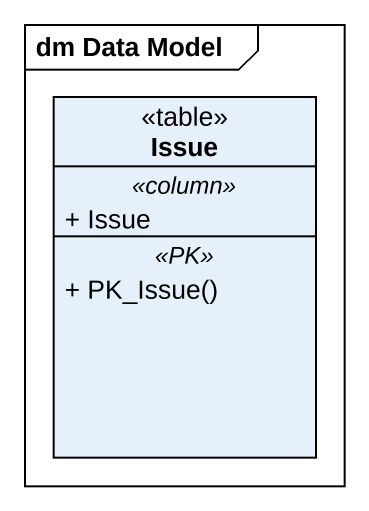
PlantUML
@startuml
mainframe dm Data Model
hide circle
hide empty members
skinparam classAttributeIconSize 0
class Issue <<table>> {
  .. <<column>> ..
  + Issue
  .. <<PK>> ..
  + PK_Issue()
}
@enduml
